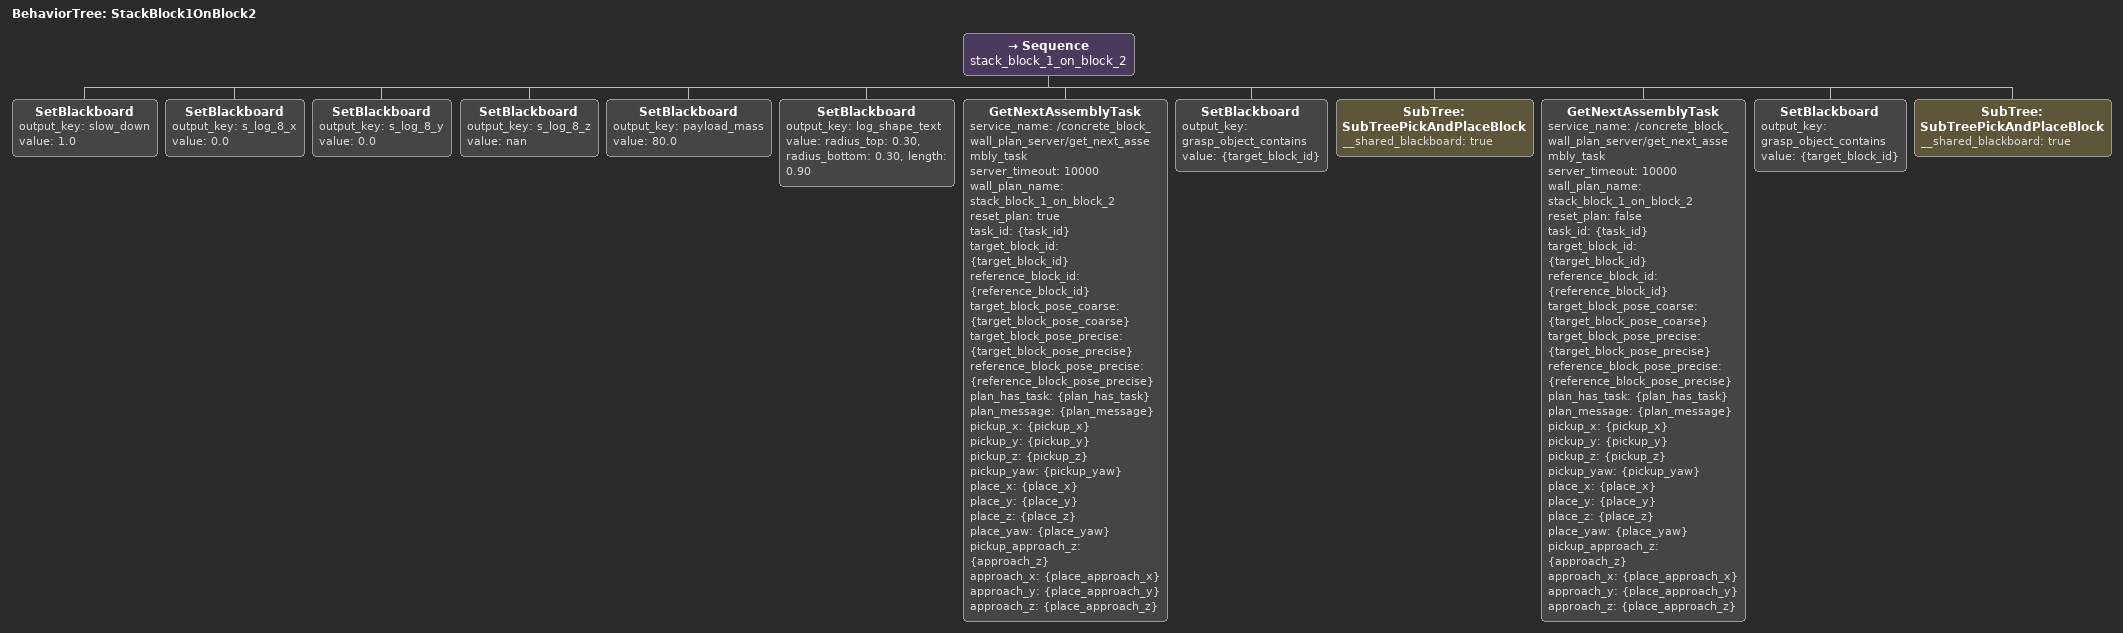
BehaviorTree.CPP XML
<?xml version="1.0"?>
<root main_tree_to_execute="StackBlock1OnBlock2">
  <include path="install/concrete_block_behavior_tree/share/concrete_block_behavior_tree/behavior_trees/subtree_execute_trajectory.xml"/>
  <include path="install/concrete_block_behavior_tree/share/concrete_block_behavior_tree/behavior_trees/subtree_move_above.xml"/>
  <include path="install/concrete_block_behavior_tree/share/concrete_block_behavior_tree/behavior_trees/subtree_descend_to.xml"/>
  <include path="install/concrete_block_behavior_tree/share/concrete_block_behavior_tree/behavior_trees/subtree_gripper.xml"/>
  <include path="install/concrete_block_behavior_tree/share/concrete_block_behavior_tree/behavior_trees/subtree_lift.xml"/>
  <include path="install/concrete_block_behavior_tree/share/concrete_block_behavior_tree/behavior_trees/subtree_pick_block.xml"/>
  <include path="install/concrete_block_behavior_tree/share/concrete_block_behavior_tree/behavior_trees/subtree_place_block.xml"/>
  <include path="install/concrete_block_behavior_tree/share/concrete_block_behavior_tree/behavior_trees/subtree_pick_and_place_block.xml"/>

  <BehaviorTree ID="StackBlock1OnBlock2">
    <Sequence name="stack_block_1_on_block_2">

      <!-- Shared skill parameters -->
      <SetBlackboard output_key="slow_down" value="1.0"/>
      <SetBlackboard output_key="s_log_8_x" value="0.0"/>
      <SetBlackboard output_key="s_log_8_y" value="0.0"/>
      <SetBlackboard output_key="s_log_8_z" value="nan"/>
      <SetBlackboard output_key="payload_mass" value="80.0"/>
      <!-- Block approximated as cylinder for timber planner compatibility -->
      <SetBlackboard output_key="log_shape_text"
        value="radius_top: 0.30, radius_bottom: 0.30, length: 0.90"/>

      <!-- Task 1: pick the first available truck block and place it on the ground. -->
      <GetNextAssemblyTask
        service_name="/concrete_block_wall_plan_server/get_next_assembly_task"
        server_timeout="10000"
        wall_plan_name="stack_block_1_on_block_2"
        reset_plan="true"
        task_id="{task_id}"
        target_block_id="{target_block_id}"
        reference_block_id="{reference_block_id}"
        target_block_pose_coarse="{target_block_pose_coarse}"
        target_block_pose_precise="{target_block_pose_precise}"
        reference_block_pose_precise="{reference_block_pose_precise}"
        plan_has_task="{plan_has_task}"
        plan_message="{plan_message}"
        pickup_x="{pickup_x}"
        pickup_y="{pickup_y}"
        pickup_z="{pickup_z}"
        pickup_yaw="{pickup_yaw}"
        place_x="{place_x}"
        place_y="{place_y}"
        place_z="{place_z}"
        place_yaw="{place_yaw}"
        pickup_approach_z="{approach_z}"
        approach_x="{place_approach_x}"
        approach_y="{place_approach_y}"
        approach_z="{place_approach_z}"/>

      <SetBlackboard output_key="grasp_object_contains" value="{target_block_id}"/>

      <SubTree ID="SubTreePickAndPlaceBlock" __shared_blackboard="true"/>

      <!-- Task 2: pick the second truck block and place it on top of the first. -->
      <GetNextAssemblyTask
        service_name="/concrete_block_wall_plan_server/get_next_assembly_task"
        server_timeout="10000"
        wall_plan_name="stack_block_1_on_block_2"
        reset_plan="false"
        task_id="{task_id}"
        target_block_id="{target_block_id}"
        reference_block_id="{reference_block_id}"
        target_block_pose_coarse="{target_block_pose_coarse}"
        target_block_pose_precise="{target_block_pose_precise}"
        reference_block_pose_precise="{reference_block_pose_precise}"
        plan_has_task="{plan_has_task}"
        plan_message="{plan_message}"
        pickup_x="{pickup_x}"
        pickup_y="{pickup_y}"
        pickup_z="{pickup_z}"
        pickup_yaw="{pickup_yaw}"
        place_x="{place_x}"
        place_y="{place_y}"
        place_z="{place_z}"
        place_yaw="{place_yaw}"
        pickup_approach_z="{approach_z}"
        approach_x="{place_approach_x}"
        approach_y="{place_approach_y}"
        approach_z="{place_approach_z}"/>

      <SetBlackboard output_key="grasp_object_contains" value="{target_block_id}"/>

      <SubTree ID="SubTreePickAndPlaceBlock" __shared_blackboard="true"/>

    </Sequence>
  </BehaviorTree>
</root>
